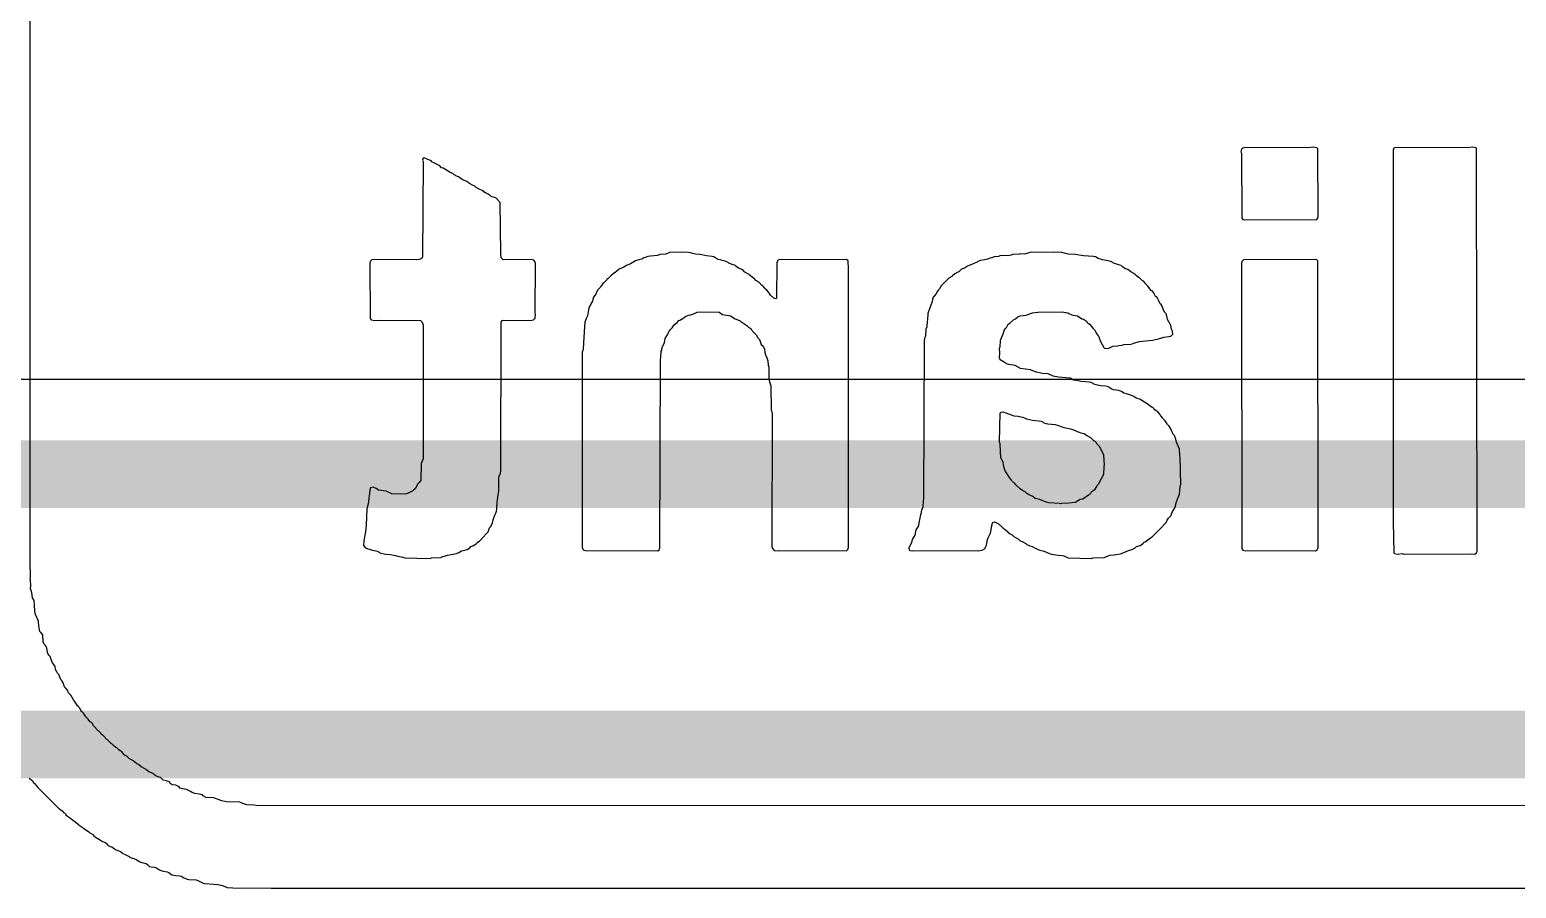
# Model space of a CAD drawing. Header units: inches. Extents: x -8 to 210, y -39 to 109.
# Drawn here: x 39.585 to 44.053, y 32.131 to 34.712 of the extents above; entities that cross this region are included whole.
import ezdxf

# ---------------------------------------------------------------- set-up
doc = ezdxf.new("R2010")
doc.units = ezdxf.units.IN
doc.layers.add('Bottom Layer', color=5, linetype='Continuous')
doc.layers.add('Bottom Overlay', color=54, linetype='Continuous')

msp = doc.modelspace()

# ---------------------------------------------------------------- linework, layer by layer
at = {"layer": 'Bottom Layer'}
msp.add_line((60.1472, 33.6602), (19.6483, 33.6602), dxfattribs=at)
for points in [[(18.3639, 33.3753, 0.2032, 0.2032, 0), (60.5315, 33.3753, 0.2032, 0.2032, 0)], [(18.8214, 32.5628, 0.2032, 0.2032, 0), (60.325, 32.5628, 0.2032, 0.2032, 0)]]:
    msp.add_lwpolyline(points, format="xyseb", dxfattribs=at)
at = {"layer": 'Bottom Overlay'}
for p, q in [((39.5867, 33.1138), (39.5873, 37.0383)), ((40.768, 34.3253), (40.7661, 34.3194)), ((40.7661, 34.3194), (40.7674, 34.3155)), ((40.7674, 34.3155), (40.7661, 34.0282)), ((40.7706, 34.3266), (40.768, 34.3253)), ((40.7798, 34.3227), (40.7706, 34.3266)), ((40.7916, 34.3174), (40.7798, 34.3227)), ((40.7943, 34.3148), (40.7916, 34.3174)), ((40.8139, 34.3043), (40.7943, 34.3148)), ((43.2272, 34.3522), (43.2259, 34.3443)), ((43.2259, 34.3443), (43.2272, 34.3404)), ((43.2298, 34.3548), (43.2272, 34.3522)), ((43.2272, 34.3404), (43.2285, 34.1449)), ((43.2363, 34.3574), (43.2298, 34.3548)), ((43.4272, 34.3568), (43.2363, 34.3574)), ((43.4443, 34.3581), (43.4272, 34.3568)), ((43.4535, 34.3568), (43.4443, 34.3581)), ((43.4567, 34.3535), (43.4535, 34.3568)), ((43.4581, 34.1502), (43.4567, 34.3535)), ((43.6857, 34.3555), (43.6837, 34.3496)), ((43.6837, 34.3496), (43.6837, 33.2332)), ((43.6903, 34.3574), (43.6857, 34.3555)), ((43.9061, 34.3568), (43.6903, 34.3574)), ((43.9231, 34.3581), (43.9061, 34.3568)), ((43.9323, 34.3568), (43.9231, 34.3581)), ((43.9343, 34.3548), (43.9323, 34.3568)), ((43.9356, 33.1439), (43.9343, 34.3548)), ((40.8166, 34.303), (40.8139, 34.3043)), ((40.8231, 34.2964), (40.8166, 34.303)), ((40.8284, 34.2951), (40.8231, 34.2964)), ((40.8382, 34.2892), (40.8284, 34.2951)), ((40.8487, 34.2827), (40.8382, 34.2892)), ((40.8572, 34.2794), (40.8487, 34.2827)), ((40.8612, 34.2755), (40.8572, 34.2794)), ((40.8638, 34.2741), (40.8612, 34.2755)), ((40.8658, 34.2722), (40.8638, 34.2741)), ((40.8743, 34.2689), (40.8658, 34.2722)), ((40.8822, 34.2636), (40.8743, 34.2689)), ((40.8868, 34.2604), (40.8822, 34.2636)), ((40.8992, 34.2558), (40.8868, 34.2604)), ((40.9018, 34.2531), (40.8992, 34.2558)), ((40.9045, 34.2518), (40.9018, 34.2531)), ((40.9071, 34.2492), (40.9045, 34.2518)), ((40.9163, 34.244), (40.9071, 34.2492)), ((40.9228, 34.2413), (40.9163, 34.244)), ((40.9268, 34.2374), (40.9228, 34.2413)), ((40.9359, 34.2322), (40.9268, 34.2374)), ((40.9451, 34.2282), (40.9359, 34.2322)), ((40.9478, 34.2269), (40.9451, 34.2282)), ((40.9504, 34.2243), (40.9478, 34.2269)), ((40.955, 34.221), (40.9504, 34.2243)), ((40.9635, 34.2177), (40.955, 34.221)), ((40.9661, 34.2151), (40.9635, 34.2177)), ((40.9687, 34.2138), (40.9661, 34.2151)), ((40.972, 34.2105), (40.9687, 34.2138)), ((40.9786, 34.2079), (40.972, 34.2105)), ((40.9858, 34.2059), (40.9786, 34.2079)), ((40.9996, 34.1921), (40.9858, 34.2059)), ((41.0009, 34.0387), (40.9996, 34.1921)), ((43.2285, 34.1449), (43.2318, 34.1416)), ((43.2318, 34.1416), (43.237, 34.1403)), ((43.237, 34.1403), (43.4528, 34.141)), ((43.4528, 34.141), (43.4535, 34.1416)), ((43.4535, 34.1416), (43.4567, 34.1449)), ((43.4567, 34.1449), (43.4581, 34.1502)), ((40.6086, 34.015), (40.6073, 34.0098)), ((40.6073, 34.0098), (40.6086, 33.8432)), ((40.6132, 34.0196), (40.6086, 34.015)), ((40.7444, 34.0209), (40.6132, 34.0196)), ((40.7483, 34.0196), (40.7444, 34.0209)), ((40.7562, 34.0209), (40.7483, 34.0196)), ((40.7602, 34.0223), (40.7562, 34.0209)), ((40.7628, 34.0236), (40.7602, 34.0223)), ((40.7634, 34.0255), (40.7628, 34.0236)), ((40.7661, 34.0282), (40.7634, 34.0255)), ((41.0022, 34.0255), (41.0009, 34.0387)), ((41.0042, 34.0236), (41.0022, 34.0255)), ((41.0088, 34.0203), (41.0042, 34.0236)), ((41.0934, 34.0209), (41.0088, 34.0203)), ((41.1006, 34.019), (41.0934, 34.0209)), ((41.1039, 34.0144), (41.1006, 34.019)), ((41.1052, 34.0091), (41.1039, 34.0144)), ((41.1045, 33.8602), (41.1052, 34.0091)), ((41.3787, 34.0032), (41.3708, 33.998)), ((41.3912, 34.0078), (41.3787, 34.0032)), ((41.4056, 34.017), (41.3912, 34.0078)), ((41.4161, 34.0196), (41.4056, 34.017)), ((41.4253, 34.0223), (41.4161, 34.0196)), ((41.4312, 34.0255), (41.4253, 34.0223)), ((41.4377, 34.0282), (41.4312, 34.0255)), ((41.443, 34.0295), (41.4377, 34.0282)), ((41.4509, 34.0308), (41.443, 34.0295)), ((41.4725, 34.0327), (41.4509, 34.0308)), ((41.4791, 34.0354), (41.4725, 34.0327)), ((41.4974, 34.0367), (41.4791, 34.0354)), ((41.506, 34.0413), (41.4974, 34.0367)), ((41.5112, 34.0426), (41.506, 34.0413)), ((41.5434, 34.0419), (41.5112, 34.0426)), ((41.5525, 34.0432), (41.5434, 34.0419)), ((41.5657, 34.0419), (41.5525, 34.0432)), ((41.5709, 34.0406), (41.5657, 34.0419)), ((41.5781, 34.0387), (41.5709, 34.0406)), ((41.586, 34.0373), (41.5781, 34.0387)), ((41.5991, 34.036), (41.586, 34.0373)), ((41.6057, 34.0347), (41.5991, 34.036)), ((41.6142, 34.0327), (41.6057, 34.0347)), ((41.6194, 34.0314), (41.6142, 34.0327)), ((41.6365, 34.0301), (41.6194, 34.0314)), ((41.6417, 34.0288), (41.6365, 34.0301)), ((41.6536, 34.0209), (41.6417, 34.0288)), ((41.6614, 34.0196), (41.6536, 34.0209)), ((41.6667, 34.0183), (41.6614, 34.0196)), ((41.6759, 34.0157), (41.6667, 34.0183)), ((41.685, 34.0118), (41.6759, 34.0157)), ((41.687, 34.0098), (41.685, 34.0118)), ((41.6995, 34.0052), (41.687, 34.0098)), ((41.7047, 34.0039), (41.6995, 34.0052)), ((41.708, 34.0006), (41.7047, 34.0039)), ((41.8313, 34.0111), (41.83, 33.9048)), ((41.8326, 34.0164), (41.8313, 34.0111)), ((41.8359, 34.0196), (41.8326, 34.0164)), ((42.0406, 34.0209), (41.8359, 34.0196)), ((42.0452, 34.0164), (42.0406, 34.0209)), ((42.0465, 33.9927), (42.0452, 34.0164)), ((42.4085, 34.0032), (42.404, 34.0013)), ((42.421, 34.0078), (42.4085, 34.0032)), ((42.4302, 34.0118), (42.421, 34.0078)), ((42.4328, 34.0131), (42.4302, 34.0118)), ((42.4348, 34.015), (42.4328, 34.0131)), ((42.4433, 34.0183), (42.4348, 34.015)), ((42.4564, 34.0196), (42.4433, 34.0183)), ((42.4636, 34.0216), (42.4564, 34.0196)), ((42.4722, 34.0249), (42.4636, 34.0216)), ((42.4774, 34.0262), (42.4722, 34.0249)), ((42.484, 34.0288), (42.4774, 34.0262)), ((42.4971, 34.0301), (42.484, 34.0288)), ((42.501, 34.0314), (42.4971, 34.0301)), ((42.5299, 34.0327), (42.501, 34.0314)), ((42.5351, 34.0341), (42.5299, 34.0327)), ((42.5391, 34.0354), (42.5351, 34.0341)), ((42.5588, 34.0367), (42.5391, 34.0354)), ((42.5627, 34.038), (42.5588, 34.0367)), ((42.5745, 34.0367), (42.5627, 34.038)), ((42.5797, 34.038), (42.5745, 34.0367)), ((42.5883, 34.0413), (42.5797, 34.038)), ((42.5948, 34.0426), (42.5883, 34.0413)), ((42.6611, 34.0419), (42.5948, 34.0426)), ((42.6742, 34.0432), (42.6611, 34.0419)), ((42.6873, 34.0419), (42.6742, 34.0432)), ((42.6945, 34.04), (42.6873, 34.0419)), ((42.6998, 34.0387), (42.6945, 34.04)), ((42.7063, 34.0373), (42.6998, 34.0387)), ((42.7273, 34.036), (42.7063, 34.0373)), ((42.7523, 34.0321), (42.7273, 34.036)), ((42.7831, 34.0301), (42.7523, 34.0321)), ((42.7883, 34.0288), (42.7831, 34.0301)), ((42.7969, 34.0242), (42.7883, 34.0288)), ((42.8034, 34.0216), (42.7969, 34.0242)), ((42.81, 34.0203), (42.8034, 34.0216)), ((42.8211, 34.0183), (42.81, 34.0203)), ((42.8343, 34.0144), (42.8211, 34.0183)), ((42.8454, 34.0085), (42.8343, 34.0144)), ((42.8592, 34.0052), (42.8454, 34.0085)), ((42.8657, 34.0026), (42.8592, 34.0052)), ((42.8697, 33.9986), (42.8657, 34.0026)), ((43.2285, 34.015), (43.2272, 34.0098)), ((43.2272, 34.0098), (43.2272, 33.9888)), ((43.2331, 34.0196), (43.2285, 34.015)), ((43.4482, 34.0209), (43.2331, 34.0196)), ((43.4535, 34.0196), (43.4482, 34.0209)), ((43.4567, 34.0164), (43.4535, 34.0196)), ((43.4581, 33.1544), (43.4567, 34.0164)), ((41.3197, 33.9599), (41.3098, 33.9501)), ((41.321, 33.9626), (41.3197, 33.9599)), ((41.323, 33.9632), (41.321, 33.9626)), ((41.3335, 33.9737), (41.323, 33.9632)), ((41.3426, 33.9803), (41.3335, 33.9737)), ((41.3453, 33.9816), (41.3426, 33.9803)), ((41.3498, 33.9862), (41.3453, 33.9816)), ((41.3571, 33.9921), (41.3498, 33.9862)), ((41.3636, 33.9947), (41.3571, 33.9921)), ((41.3708, 33.998), (41.3636, 33.9947)), ((41.7152, 33.9947), (41.708, 34.0006)), ((41.7283, 33.9895), (41.7152, 33.9947)), ((41.7349, 33.9829), (41.7283, 33.9895)), ((41.7441, 33.9777), (41.7349, 33.9829)), ((41.7467, 33.9763), (41.7441, 33.9777)), ((41.7474, 33.9744), (41.7467, 33.9763)), ((41.7611, 33.9645), (41.7474, 33.9744)), ((41.7637, 33.9632), (41.7611, 33.9645)), ((41.7644, 33.9613), (41.7637, 33.9632)), ((41.7677, 33.958), (41.7644, 33.9613)), ((41.7769, 33.9527), (41.7677, 33.958)), ((42.0465, 33.9914), (42.0465, 33.9927)), ((42.0465, 33.1558), (42.0465, 33.9914)), ((42.3475, 33.9645), (42.3246, 33.9416)), ((42.3567, 33.9698), (42.3475, 33.9645)), ((42.3587, 33.9717), (42.3567, 33.9698)), ((42.3659, 33.9777), (42.3587, 33.9717)), ((42.3751, 33.9829), (42.3659, 33.9777)), ((42.3777, 33.9842), (42.3751, 33.9829)), ((42.3817, 33.9881), (42.3777, 33.9842)), ((42.3843, 33.9895), (42.3817, 33.9881)), ((42.3862, 33.9914), (42.3843, 33.9895)), ((42.3948, 33.9947), (42.3862, 33.9914)), ((42.404, 34.0013), (42.3948, 33.9947)), ((42.8769, 33.994), (42.8697, 33.9986)), ((42.8854, 33.9908), (42.8769, 33.994)), ((42.8946, 33.9842), (42.8854, 33.9908)), ((42.9038, 33.979), (42.8946, 33.9842)), ((42.9064, 33.9763), (42.9038, 33.979)), ((42.909, 33.975), (42.9064, 33.9763)), ((42.9123, 33.9717), (42.909, 33.975)), ((42.9195, 33.9658), (42.9123, 33.9717)), ((42.9222, 33.9645), (42.9195, 33.9658)), ((42.93, 33.9567), (42.9222, 33.9645)), ((42.9326, 33.9553), (42.93, 33.9567)), ((43.2272, 33.9888), (43.2272, 33.9875)), ((43.2272, 33.9875), (43.2285, 33.1505)), ((41.2869, 33.9166), (41.2803, 33.9075)), ((41.2882, 33.9193), (41.2869, 33.9166)), ((41.2921, 33.9285), (41.2882, 33.9193)), ((41.3, 33.9363), (41.2921, 33.9285)), ((41.3013, 33.9389), (41.3, 33.9363)), ((41.3066, 33.9468), (41.3013, 33.9389)), ((41.3079, 33.9494), (41.3066, 33.9468)), ((41.3098, 33.9501), (41.3079, 33.9494)), ((41.7815, 33.9481), (41.7769, 33.9527)), ((41.7828, 33.9455), (41.7815, 33.9481)), ((41.7847, 33.9435), (41.7828, 33.9455)), ((41.7874, 33.9422), (41.7847, 33.9435)), ((41.7946, 33.935), (41.7874, 33.9422)), ((41.7959, 33.9324), (41.7946, 33.935)), ((41.8005, 33.9291), (41.7959, 33.9324)), ((41.8064, 33.9219), (41.8005, 33.9291)), ((41.8077, 33.9193), (41.8064, 33.9219)), ((41.8103, 33.9166), (41.8077, 33.9193)), ((41.8116, 33.914), (41.8103, 33.9166)), ((41.8215, 33.9042), (41.8116, 33.914)), ((42.3088, 33.9166), (42.3029, 33.9094)), ((42.3141, 33.9258), (42.3088, 33.9166)), ((42.3154, 33.9285), (42.3141, 33.9258)), ((42.3193, 33.9324), (42.3154, 33.9285)), ((42.3246, 33.9416), (42.3193, 33.9324)), ((42.9399, 33.9481), (42.9326, 33.9553)), ((42.9412, 33.9455), (42.9399, 33.9481)), ((42.9458, 33.9409), (42.9412, 33.9455)), ((42.9563, 33.9278), (42.9458, 33.9409)), ((42.9589, 33.9265), (42.9563, 33.9278)), ((42.9635, 33.9206), (42.9589, 33.9265)), ((42.9648, 33.918), (42.9635, 33.9206)), ((42.9694, 33.9094), (42.9648, 33.918)), ((41.2646, 33.8694), (41.2626, 33.857)), ((41.2659, 33.8747), (41.2646, 33.8694)), ((41.2698, 33.8838), (41.2659, 33.8747)), ((41.2764, 33.8957), (41.2698, 33.8838)), ((41.2777, 33.9009), (41.2764, 33.8957)), ((41.2803, 33.9075), (41.2777, 33.9009)), ((41.828, 33.9029), (41.8215, 33.9042)), ((41.83, 33.9048), (41.828, 33.9029)), ((42.2898, 33.8727), (42.2865, 33.8642)), ((42.2964, 33.8911), (42.2898, 33.8727)), ((42.2983, 33.9009), (42.2964, 33.8911)), ((42.301, 33.9075), (42.2983, 33.9009)), ((42.3029, 33.9094), (42.301, 33.9075)), ((42.974, 33.9062), (42.9694, 33.9094)), ((42.9792, 33.897), (42.974, 33.9062)), ((42.9832, 33.8878), (42.9792, 33.897)), ((42.9858, 33.8852), (42.9832, 33.8878)), ((42.9891, 33.8806), (42.9858, 33.8852)), ((42.9923, 33.872), (42.9891, 33.8806)), ((42.9963, 33.8629), (42.9923, 33.872)), ((40.6086, 33.8432), (40.6119, 33.8399)), ((40.6119, 33.8399), (40.6224, 33.8373)), ((40.6224, 33.8373), (40.6355, 33.8386)), ((40.6355, 33.8386), (40.7602, 33.8373)), ((40.7602, 33.8373), (40.7647, 33.8327)), ((40.7647, 33.8327), (40.7674, 33.8235)), ((40.7674, 33.8235), (40.768, 33.4214)), ((41.0009, 33.384), (41.0022, 33.8327)), ((41.0022, 33.8327), (41.0055, 33.8373)), ((41.0055, 33.8373), (41.0107, 33.8386)), ((41.0107, 33.8386), (41.0245, 33.8379)), ((41.0245, 33.8379), (41.0855, 33.8386)), ((41.0855, 33.8386), (41.0894, 33.8373)), ((41.0894, 33.8373), (41.0993, 33.8392)), ((41.0993, 33.8392), (41.1045, 33.8445)), ((41.1058, 33.8563), (41.1045, 33.8602)), ((41.1045, 33.8445), (41.1058, 33.8563)), ((41.2541, 33.8327), (41.2528, 33.8196)), ((41.2554, 33.8379), (41.2541, 33.8327)), ((41.2587, 33.8451), (41.2554, 33.8379)), ((41.2613, 33.8517), (41.2587, 33.8451)), ((41.2626, 33.857), (41.2613, 33.8517)), ((41.5178, 33.8183), (41.5237, 33.8255)), ((41.5237, 33.8255), (41.5309, 33.8314)), ((41.5309, 33.8314), (41.5368, 33.8373)), ((41.5368, 33.8373), (41.5394, 33.8386)), ((41.5394, 33.8386), (41.5512, 33.8451)), ((41.5512, 33.8451), (41.5538, 33.8478)), ((41.5538, 33.8478), (41.5565, 33.8491)), ((41.5565, 33.8491), (41.5657, 33.853)), ((41.5657, 33.853), (41.5709, 33.8543)), ((41.5709, 33.8543), (41.5834, 33.8589)), ((41.5834, 33.8589), (41.5919, 33.8622)), ((41.5919, 33.8622), (41.6011, 33.8635)), ((41.6011, 33.8635), (41.6575, 33.8622)), ((41.6575, 33.8622), (41.668, 33.8556)), ((41.668, 33.8556), (41.6732, 33.8543)), ((41.6732, 33.8543), (41.6916, 33.8517)), ((41.6916, 33.8517), (41.706, 33.8425)), ((41.706, 33.8425), (41.7185, 33.8379)), ((41.7185, 33.8379), (41.7205, 33.836)), ((41.7205, 33.836), (41.7231, 33.8347)), ((41.7231, 33.8347), (41.7257, 33.832)), ((41.7257, 33.832), (41.7283, 33.8307)), ((41.7283, 33.8307), (41.7408, 33.8222)), ((42.2826, 33.8353), (42.2813, 33.8183)), ((42.2839, 33.8392), (42.2826, 33.8353)), ((42.2852, 33.8589), (42.2839, 33.8392)), ((42.2865, 33.8642), (42.2852, 33.8589)), ((42.5214, 33.8169), (42.5266, 33.8261)), ((42.5266, 33.8261), (42.5312, 33.8294)), ((42.5312, 33.8294), (42.5417, 33.8399)), ((42.5417, 33.8399), (42.5483, 33.8425)), ((42.5483, 33.8425), (42.5555, 33.8484)), ((42.5555, 33.8484), (42.5627, 33.8517)), ((42.5627, 33.8517), (42.5804, 33.8537)), ((42.5804, 33.8537), (42.5857, 33.855)), ((42.5857, 33.855), (42.5994, 33.8609)), ((42.5994, 33.8609), (42.6158, 33.8629)), ((42.6158, 33.8629), (42.6899, 33.8635)), ((42.6899, 33.8635), (42.6939, 33.8622)), ((42.6939, 33.8622), (42.7057, 33.8609)), ((42.7057, 33.8609), (42.7083, 33.8583)), ((42.7083, 33.8583), (42.7175, 33.8543)), ((42.7175, 33.8543), (42.7227, 33.853)), ((42.7227, 33.853), (42.7346, 33.8517)), ((42.7346, 33.8517), (42.7477, 33.8425)), ((42.7477, 33.8425), (42.7529, 33.8412)), ((42.7529, 33.8412), (42.7614, 33.8353)), ((42.7614, 33.8353), (42.7628, 33.8327)), ((42.7628, 33.8327), (42.766, 33.8294)), ((42.766, 33.8294), (42.7687, 33.8281)), ((42.7687, 33.8281), (42.7746, 33.8235)), ((42.7746, 33.8235), (42.7759, 33.8209)), ((42.9976, 33.8602), (42.9963, 33.8629)), ((43.0009, 33.857), (42.9976, 33.8602)), ((43.0035, 33.8504), (43.0009, 33.857)), ((43.0055, 33.8419), (43.0035, 33.8504)), ((43.0094, 33.8327), (43.0055, 33.8419)), ((43.0114, 33.8307), (43.0094, 33.8327)), ((43.0146, 33.8222), (43.0114, 33.8307)), ((41.2515, 33.8025), (41.2501, 33.7697)), ((41.2528, 33.8196), (41.2515, 33.8025)), ((41.4928, 33.771), (41.4948, 33.7835)), ((41.4948, 33.7835), (41.4981, 33.7881)), ((41.4981, 33.7881), (41.5033, 33.796)), ((41.5033, 33.796), (41.5066, 33.8045)), ((41.5066, 33.8045), (41.5086, 33.8064)), ((41.5086, 33.8064), (41.5099, 33.8091)), ((41.5099, 33.8091), (41.5165, 33.8156)), ((41.5165, 33.8156), (41.5178, 33.8183)), ((41.7408, 33.8222), (41.7467, 33.8163)), ((41.7467, 33.8163), (41.7493, 33.815)), ((41.7493, 33.815), (41.7526, 33.813)), ((41.7526, 33.813), (41.7539, 33.8104)), ((41.7539, 33.8104), (41.7565, 33.8078)), ((41.7565, 33.8078), (41.7578, 33.8051)), ((41.7578, 33.8051), (41.7683, 33.7946)), ((41.7683, 33.7946), (41.7736, 33.7855)), ((41.7736, 33.7855), (41.7788, 33.7802)), ((41.7788, 33.7802), (41.7841, 33.7658)), ((42.2747, 33.7841), (42.2734, 33.775)), ((42.2774, 33.7907), (42.2747, 33.7841)), ((42.2787, 33.8117), (42.2774, 33.7907)), ((42.2813, 33.8183), (42.2787, 33.8117)), ((42.503, 33.7763), (42.5043, 33.7802)), ((42.5043, 33.7802), (42.5109, 33.7973)), ((42.5109, 33.7973), (42.5155, 33.8097)), ((42.5155, 33.8097), (42.5187, 33.8143)), ((42.5187, 33.8143), (42.5214, 33.8169)), ((42.7759, 33.8209), (42.7818, 33.8137)), ((42.7818, 33.8137), (42.7877, 33.8078)), ((42.7877, 33.8078), (42.791, 33.7992)), ((42.791, 33.7992), (42.7962, 33.7914)), ((42.7962, 33.7914), (42.7982, 33.7894)), ((42.7982, 33.7894), (42.8008, 33.7828)), ((42.8008, 33.7828), (42.8041, 33.7743)), ((42.9208, 33.7743), (42.9602, 33.7782)), ((42.9602, 33.7782), (42.9687, 33.7802)), ((42.9687, 33.7802), (42.974, 33.7815)), ((42.974, 33.7815), (42.9851, 33.7848)), ((42.9851, 33.7848), (42.9943, 33.7874)), ((42.9943, 33.7874), (43.0094, 33.7894)), ((43.0094, 33.7894), (43.0146, 33.7907)), ((43.0173, 33.8117), (43.0146, 33.8222)), ((43.0146, 33.7907), (43.0192, 33.794)), ((43.0199, 33.8051), (43.0173, 33.8117)), ((43.0192, 33.794), (43.0212, 33.796)), ((43.0212, 33.796), (43.0199, 33.8051)), ((41.2462, 33.7422), (41.2456, 33.1564)), ((41.2475, 33.7474), (41.2462, 33.7422)), ((41.2488, 33.7513), (41.2475, 33.7474)), ((41.2501, 33.7697), (41.2488, 33.7513)), ((41.4824, 33.7264), (41.4837, 33.7448)), ((41.4837, 33.7448), (41.485, 33.7487)), ((41.485, 33.7487), (41.4863, 33.7566)), ((41.4863, 33.7566), (41.4928, 33.771)), ((41.7841, 33.7658), (41.7893, 33.7605)), ((41.7893, 33.7605), (41.7906, 33.7579)), ((41.7906, 33.7579), (41.7933, 33.7513)), ((41.7933, 33.7513), (41.7946, 33.7409)), ((41.7946, 33.7409), (41.7972, 33.7343)), ((41.7972, 33.7343), (41.8011, 33.7251)), ((42.2734, 33.775), (42.2721, 33.3001)), ((42.5004, 33.754), (42.5017, 33.7579)), ((42.501, 33.7389), (42.5004, 33.754)), ((42.5004, 33.7251), (42.501, 33.7389)), ((42.5017, 33.7579), (42.503, 33.7763)), ((42.8041, 33.7743), (42.8133, 33.7559)), ((42.8133, 33.7559), (42.8159, 33.7546)), ((42.8159, 33.7546), (42.8198, 33.7533)), ((42.8198, 33.7533), (42.829, 33.7546)), ((42.829, 33.7546), (42.8408, 33.7599)), ((42.8408, 33.7599), (42.8552, 33.7612)), ((42.8552, 33.7612), (42.8592, 33.7625)), ((42.8592, 33.7625), (42.8684, 33.7638)), ((42.8684, 33.7638), (42.8736, 33.7651)), ((42.8736, 33.7651), (42.8946, 33.7664)), ((42.8946, 33.7664), (42.8985, 33.7677)), ((42.8985, 33.7677), (42.9038, 33.7691)), ((42.9038, 33.7691), (42.9103, 33.7717)), ((42.9103, 33.7717), (42.9208, 33.7743)), ((41.4797, 33.1558), (41.481, 33.7225)), ((41.481, 33.7225), (41.4824, 33.7264)), ((41.8011, 33.7251), (41.8038, 33.7159)), ((41.8038, 33.7159), (41.8051, 33.7028)), ((41.8051, 33.7028), (41.8064, 33.6976)), ((41.8064, 33.6976), (41.807, 33.6667)), ((42.5023, 33.7192), (42.5004, 33.7251)), ((42.5142, 33.7126), (42.5023, 33.7192)), ((42.5168, 33.71), (42.5142, 33.7126)), ((42.5194, 33.7087), (42.5168, 33.71)), ((42.5214, 33.7067), (42.5194, 33.7087)), ((42.5286, 33.7048), (42.5214, 33.7067)), ((42.547, 33.7022), (42.5286, 33.7048)), ((42.5633, 33.6936), (42.547, 33.7022)), ((42.5929, 33.689), (42.5633, 33.6936)), ((42.6106, 33.6818), (42.5929, 33.689)), ((41.807, 33.6667), (41.8064, 33.6608)), ((41.8064, 33.6608), (41.8077, 33.6569)), ((41.8077, 33.6569), (41.8097, 33.6497)), ((41.8097, 33.6497), (41.8129, 33.6411)), ((42.6296, 33.6785), (42.6106, 33.6818)), ((42.6467, 33.6772), (42.6296, 33.6785)), ((42.6617, 33.67), (42.6467, 33.6772)), ((42.6775, 33.6674), (42.6617, 33.67)), ((42.6991, 33.6654), (42.6775, 33.6674)), ((42.7122, 33.6641), (42.6991, 33.6654)), ((42.7221, 33.6582), (42.7122, 33.6641)), ((42.7365, 33.6556), (42.7221, 33.6582)), ((42.7444, 33.6543), (42.7365, 33.6556)), ((42.77, 33.6523), (42.7444, 33.6543)), ((42.7752, 33.651), (42.77, 33.6523)), ((42.7818, 33.6484), (42.7752, 33.651)), ((42.7837, 33.6464), (42.7818, 33.6484)), ((42.7903, 33.6438), (42.7837, 33.6464)), ((41.8129, 33.6411), (41.8143, 33.5677)), ((42.7982, 33.6425), (42.7903, 33.6438)), ((42.8047, 33.6411), (42.7982, 33.6425)), ((42.8192, 33.6398), (42.8047, 33.6411)), ((42.8277, 33.6379), (42.8192, 33.6398)), ((42.8297, 33.6359), (42.8277, 33.6379)), ((42.8375, 33.6307), (42.8297, 33.6359)), ((42.8428, 33.6293), (42.8375, 33.6307)), ((42.8592, 33.6274), (42.8428, 33.6293)), ((42.8664, 33.6241), (42.8592, 33.6274)), ((42.8743, 33.6188), (42.8664, 33.6241)), ((42.8815, 33.6169), (42.8743, 33.6188)), ((42.892, 33.6143), (42.8815, 33.6169)), ((42.9038, 33.609), (42.892, 33.6143)), ((42.911, 33.6044), (42.9038, 33.609)), ((42.9235, 33.5998), (42.911, 33.6044)), ((42.9313, 33.5946), (42.9235, 33.5998)), ((41.8143, 33.5677), (41.8156, 33.5637)), ((41.8156, 33.5637), (41.8169, 33.5546)), ((41.8169, 33.5546), (41.8162, 33.1577)), ((42.5004, 33.4719), (42.5017, 33.5585)), ((42.5017, 33.5585), (42.505, 33.5618)), ((42.505, 33.5618), (42.5109, 33.5624)), ((42.5109, 33.5624), (42.5161, 33.5611)), ((42.5161, 33.5611), (42.5306, 33.5559)), ((42.5306, 33.5559), (42.5378, 33.5526)), ((42.9405, 33.5893), (42.9313, 33.5946)), ((42.9589, 33.5762), (42.9405, 33.5893)), ((42.9615, 33.5749), (42.9589, 33.5762)), ((42.9635, 33.5729), (42.9615, 33.5749)), ((42.9648, 33.5703), (42.9635, 33.5729)), ((42.9733, 33.5644), (42.9648, 33.5703)), ((42.9759, 33.5631), (42.9733, 33.5644)), ((42.9818, 33.5559), (42.9759, 33.5631)), ((42.9832, 33.5533), (42.9818, 33.5559)), ((42.5378, 33.5526), (42.543, 33.5513)), ((42.543, 33.5513), (42.5561, 33.55)), ((42.5561, 33.55), (42.5647, 33.548)), ((42.5647, 33.548), (42.5699, 33.5467)), ((42.5699, 33.5467), (42.5811, 33.5421)), ((42.5811, 33.5421), (42.5902, 33.5395)), ((42.5902, 33.5395), (42.5994, 33.5382)), ((42.5994, 33.5382), (42.6171, 33.5362)), ((42.6171, 33.5362), (42.625, 33.5349)), ((42.625, 33.5349), (42.6316, 33.5323)), ((42.6316, 33.5323), (42.6335, 33.5303)), ((42.6335, 33.5303), (42.6401, 33.5277)), ((42.6401, 33.5277), (42.6453, 33.5264)), ((42.6453, 33.5264), (42.667, 33.5244)), ((42.667, 33.5244), (42.6749, 33.5231)), ((42.6749, 33.5231), (42.6854, 33.5191)), ((42.6854, 33.5191), (42.6939, 33.5159)), ((42.6939, 33.5159), (42.6991, 33.5146)), ((42.6991, 33.5146), (42.7083, 33.5132)), ((42.7083, 33.5132), (42.7136, 33.5119)), ((42.7136, 33.5119), (42.726, 33.5073)), ((42.9851, 33.5513), (42.9832, 33.5533)), ((42.991, 33.5441), (42.9851, 33.5513)), ((42.9923, 33.5414), (42.991, 33.5441)), ((42.9976, 33.5362), (42.9923, 33.5414)), ((43.0041, 33.527), (42.9976, 33.5362)), ((43.0055, 33.5244), (43.0041, 33.527)), ((43.01, 33.5198), (43.0055, 33.5244)), ((43.0153, 33.5119), (43.01, 33.5198)), ((43.0192, 33.5014), (43.0153, 33.5119)), ((42.5017, 33.468), (42.5004, 33.4719)), ((42.503, 33.4431), (42.5017, 33.468)), ((42.726, 33.5073), (42.7332, 33.5041)), ((42.7332, 33.5041), (42.7398, 33.5014)), ((42.7398, 33.5014), (42.745, 33.5001)), ((42.745, 33.5001), (42.7549, 33.4982)), ((42.7549, 33.4982), (42.7628, 33.4916)), ((42.7628, 33.4916), (42.7739, 33.4857)), ((42.7739, 33.4857), (42.7831, 33.4765)), ((42.7831, 33.4765), (42.7857, 33.4752)), ((42.7857, 33.4752), (42.7903, 33.4706)), ((42.7903, 33.4706), (42.7916, 33.468)), ((42.7916, 33.468), (42.7995, 33.4601)), ((43.0199, 33.5008), (43.0192, 33.5014)), ((43.0212, 33.4968), (43.0199, 33.5008)), ((43.0258, 33.4922), (43.0212, 33.4968)), ((43.0284, 33.4857), (43.0258, 33.4922)), ((43.0297, 33.4804), (43.0284, 33.4857)), ((43.0317, 33.4719), (43.0297, 33.4804)), ((43.0383, 33.4575), (43.0317, 33.4719)), ((40.768, 33.4214), (40.7621, 33.4076)), ((42.5043, 33.426), (42.503, 33.4431)), ((42.5115, 33.4109), (42.5043, 33.426)), ((42.7995, 33.4601), (42.8087, 33.4431)), ((42.8087, 33.4431), (42.8126, 33.4339)), ((42.8126, 33.4339), (42.8139, 33.4168)), ((43.0409, 33.4509), (43.0383, 33.4575)), ((43.0422, 33.4312), (43.0409, 33.4509)), ((43.0435, 33.4273), (43.0422, 33.4312)), ((43.0448, 33.3447), (43.0435, 33.4273)), ((40.7621, 33.4076), (40.7608, 33.3565)), ((40.9996, 33.3748), (41.0009, 33.384)), ((42.5135, 33.3984), (42.5115, 33.4109)), ((42.5161, 33.388), (42.5135, 33.3984)), ((42.5207, 33.3794), (42.5161, 33.388)), ((42.5299, 33.365), (42.5207, 33.3794)), ((42.8139, 33.3984), (42.8126, 33.3748)), ((42.8139, 33.4168), (42.8152, 33.4037)), ((42.8152, 33.4037), (42.8139, 33.3984)), ((40.6099, 33.3342), (40.6073, 33.3276)), ((40.6172, 33.3361), (40.6099, 33.3342)), ((40.6263, 33.3322), (40.6172, 33.3361)), ((40.6336, 33.3276), (40.6263, 33.3322)), ((40.7438, 33.3315), (40.7392, 33.327)), ((40.7516, 33.346), (40.7438, 33.3315)), ((40.7549, 33.3493), (40.7516, 33.346)), ((40.7608, 33.3565), (40.7549, 33.3493)), ((40.995, 33.3663), (40.9976, 33.3729)), ((40.9956, 33.3276), (40.995, 33.3663)), ((40.9976, 33.3729), (40.9996, 33.3748)), ((42.5358, 33.3578), (42.5299, 33.365)), ((42.5371, 33.3552), (42.5358, 33.3578)), ((42.5417, 33.3506), (42.5371, 33.3552)), ((42.5443, 33.3493), (42.5417, 33.3506)), ((42.5476, 33.346), (42.5443, 33.3493)), ((42.5489, 33.3433), (42.5476, 33.346)), ((42.5548, 33.3374), (42.5489, 33.3433)), ((42.5574, 33.3361), (42.5548, 33.3374)), ((42.5633, 33.3302), (42.5574, 33.3361)), ((42.7916, 33.3381), (42.7844, 33.327)), ((42.7929, 33.3407), (42.7916, 33.3381)), ((42.7969, 33.3447), (42.7929, 33.3407)), ((42.8126, 33.3748), (42.7969, 33.3447)), ((43.0422, 33.325), (43.0435, 33.3407)), ((43.0435, 33.3407), (43.0448, 33.3447)), ((40.6034, 33.2922), (40.6014, 33.2823)), ((40.6047, 33.3053), (40.6034, 33.2922)), ((40.606, 33.3092), (40.6047, 33.3053)), ((40.6073, 33.3276), (40.606, 33.3092)), ((40.6565, 33.3243), (40.6336, 33.3276)), ((40.6736, 33.3165), (40.6565, 33.3243)), ((40.7129, 33.3151), (40.6736, 33.3165)), ((40.7182, 33.3165), (40.7129, 33.3151)), ((40.7247, 33.3191), (40.7182, 33.3165)), ((40.7365, 33.3256), (40.7247, 33.3191)), ((40.7392, 33.327), (40.7365, 33.3256)), ((40.9891, 33.2699), (40.9904, 33.2935)), ((40.9904, 33.2935), (40.9917, 33.2974)), ((40.9917, 33.2974), (40.993, 33.3145)), ((40.993, 33.3145), (40.9943, 33.3184)), ((40.9943, 33.3184), (40.9956, 33.3276)), ((42.2708, 33.2961), (42.2695, 33.2764)), ((42.2721, 33.3001), (42.2708, 33.2961)), ((42.5712, 33.325), (42.5633, 33.3302)), ((42.5719, 33.3243), (42.5712, 33.325)), ((42.5758, 33.323), (42.5719, 33.3243)), ((42.5784, 33.3217), (42.5758, 33.323)), ((42.5824, 33.3178), (42.5784, 33.3217)), ((42.587, 33.3145), (42.5824, 33.3178)), ((42.6001, 33.3079), (42.587, 33.3145)), ((42.6073, 33.302), (42.6001, 33.3079)), ((42.6165, 33.3007), (42.6073, 33.302)), ((42.6217, 33.2994), (42.6165, 33.3007)), ((42.6355, 33.2935), (42.6217, 33.2994)), ((42.644, 33.2902), (42.6355, 33.2935)), ((42.648, 33.2889), (42.644, 33.2902)), ((42.6795, 33.2876), (42.648, 33.2889)), ((42.6834, 33.2863), (42.6795, 33.2876)), ((42.6867, 33.2869), (42.6834, 33.2863)), ((42.709, 33.2883), (42.6867, 33.2869)), ((42.728, 33.2902), (42.709, 33.2883)), ((42.7424, 33.2994), (42.728, 33.2902)), ((42.7503, 33.3007), (42.7424, 33.2994)), ((42.7673, 33.3125), (42.7503, 33.3007)), ((42.77, 33.3138), (42.7673, 33.3125)), ((42.7746, 33.3184), (42.77, 33.3138)), ((42.7759, 33.321), (42.7746, 33.3184)), ((42.7818, 33.3256), (42.7759, 33.321)), ((42.7844, 33.327), (42.7818, 33.3256)), ((43.0291, 33.2791), (43.031, 33.2889)), ((43.031, 33.2889), (43.0363, 33.3033)), ((43.0363, 33.3033), (43.0389, 33.3099)), ((43.0389, 33.3099), (43.0409, 33.3158)), ((43.0409, 33.3158), (43.0422, 33.325)), ((40.5981, 33.2699), (40.5962, 33.2233)), ((40.5994, 33.2751), (40.5981, 33.2699)), ((40.6014, 33.2823), (40.5994, 33.2751)), ((40.9779, 33.2377), (40.9832, 33.2522)), ((40.9832, 33.2522), (40.9858, 33.2587)), ((40.9858, 33.2587), (40.9878, 33.2646)), ((40.9878, 33.2646), (40.9891, 33.2699)), ((42.2603, 33.2436), (42.259, 33.2345)), ((42.2616, 33.2489), (42.2603, 33.2436)), ((42.2636, 33.2561), (42.2616, 33.2489)), ((42.2655, 33.2673), (42.2636, 33.2561)), ((42.2695, 33.2764), (42.2655, 33.2673)), ((43.0041, 33.2371), (43.0081, 33.2436)), ((43.0081, 33.2436), (43.0146, 33.2502)), ((43.0146, 33.2502), (43.0199, 33.2633)), ((43.0199, 33.2633), (43.0264, 33.2725)), ((43.0264, 33.2725), (43.0291, 33.2791)), ((40.5949, 33.2023), (40.5922, 33.1918)), ((40.5962, 33.2233), (40.5949, 33.2023)), ((40.9537, 33.1925), (40.9628, 33.2017)), ((40.9628, 33.2017), (40.9674, 33.2141)), ((40.9674, 33.2141), (40.9707, 33.2174)), ((40.9707, 33.2174), (40.972, 33.22)), ((40.972, 33.22), (40.976, 33.2292)), ((40.976, 33.2292), (40.9779, 33.2377)), ((42.2472, 33.203), (42.2459, 33.1925)), ((42.2485, 33.2082), (42.2472, 33.203)), ((42.2564, 33.22), (42.2485, 33.2082)), ((42.2577, 33.2292), (42.2564, 33.22)), ((42.259, 33.2345), (42.2577, 33.2292)), ((42.4656, 33.184), (42.4728, 33.1977)), ((42.4728, 33.1977), (42.4755, 33.2082)), ((42.4755, 33.2082), (42.4768, 33.2213)), ((42.4768, 33.2213), (42.4787, 33.2286)), ((42.4787, 33.2286), (42.4814, 33.2312)), ((42.4814, 33.2312), (42.4853, 33.2325)), ((42.4853, 33.2325), (42.4971, 33.2259)), ((42.4971, 33.2259), (42.4997, 33.2233)), ((42.4997, 33.2233), (42.5023, 33.222)), ((42.5023, 33.222), (42.5115, 33.2128)), ((42.5115, 33.2128), (42.5142, 33.2115)), ((42.5142, 33.2115), (42.5168, 33.2089)), ((42.5168, 33.2089), (42.5194, 33.2076)), ((42.5194, 33.2076), (42.5227, 33.2043)), ((42.5227, 33.2043), (42.5233, 33.2023)), ((42.5233, 33.2023), (42.526, 33.201)), ((42.526, 33.201), (42.5286, 33.1984)), ((42.5286, 33.1984), (42.5378, 33.1931)), ((42.9602, 33.1879), (42.991, 33.2187)), ((42.991, 33.2187), (42.9923, 33.2213)), ((42.9923, 33.2213), (43.0015, 33.2305)), ((43.0015, 33.2305), (43.0041, 33.2371)), ((43.6837, 33.2332), (43.6837, 33.2318)), ((43.6837, 33.2318), (43.685, 33.1387)), ((40.5896, 33.1748), (40.589, 33.161)), ((40.589, 33.161), (40.5949, 33.1538)), ((40.5909, 33.18), (40.5896, 33.1748)), ((40.5922, 33.1918), (40.5909, 33.18)), ((40.5949, 33.1538), (40.6014, 33.1512)), ((40.8999, 33.1492), (40.9077, 33.1544)), ((40.9077, 33.1544), (40.911, 33.1577)), ((40.911, 33.1577), (40.9176, 33.1603)), ((40.9176, 33.1603), (40.9268, 33.1656)), ((40.9268, 33.1656), (40.9287, 33.1676)), ((40.9287, 33.1676), (40.93, 33.1702)), ((40.93, 33.1702), (40.9346, 33.1735)), ((40.9346, 33.1735), (40.9359, 33.1735)), ((40.9359, 33.1735), (40.9523, 33.1899)), ((40.9523, 33.1899), (40.9537, 33.1925)), ((41.2456, 33.1564), (41.2482, 33.1498)), ((41.4778, 33.1485), (41.4797, 33.1558)), ((41.8162, 33.1577), (41.8175, 33.1525)), ((41.8175, 33.1525), (41.8228, 33.1459)), ((42.0445, 33.1485), (42.0465, 33.1558)), ((42.2354, 33.1702), (42.2275, 33.1531)), ((42.2275, 33.1531), (42.2288, 33.1479)), ((42.238, 33.1794), (42.2354, 33.1702)), ((42.2459, 33.1925), (42.238, 33.1794)), ((42.4551, 33.1512), (42.4571, 33.1531)), ((42.4571, 33.1531), (42.4584, 33.1558)), ((42.4584, 33.1558), (42.461, 33.1623)), ((42.461, 33.1623), (42.4623, 33.1676)), ((42.4623, 33.1676), (42.4643, 33.1787)), ((42.4643, 33.1787), (42.4656, 33.184)), ((42.5378, 33.1931), (42.543, 33.1879)), ((42.543, 33.1879), (42.5574, 33.18)), ((42.5574, 33.18), (42.5627, 33.1748)), ((42.5627, 33.1748), (42.5679, 33.1735)), ((42.5679, 33.1735), (42.5797, 33.1669)), ((42.5797, 33.1669), (42.5824, 33.1643)), ((42.5824, 33.1643), (42.5916, 33.1603)), ((42.5916, 33.1603), (42.5988, 33.1584)), ((42.5988, 33.1584), (42.6093, 33.1518)), ((42.8985, 33.1485), (42.9077, 33.1538)), ((42.9077, 33.1538), (42.9117, 33.1577)), ((42.9117, 33.1577), (42.9189, 33.1597)), ((42.9189, 33.1597), (42.9241, 33.161)), ((42.9241, 33.161), (42.932, 33.1676)), ((42.932, 33.1676), (42.9353, 33.1708)), ((42.9353, 33.1708), (42.9379, 33.1721)), ((42.9379, 33.1721), (42.9504, 33.1807)), ((42.9504, 33.1807), (42.9536, 33.184)), ((42.9536, 33.184), (42.9602, 33.1879)), ((43.4554, 33.1479), (43.4581, 33.1544)), ((39.588, 33.0652), (39.5867, 33.1138)), ((40.6014, 33.1512), (40.6067, 33.1498)), ((40.6067, 33.1498), (40.6158, 33.1472)), ((40.6158, 33.1472), (40.6257, 33.1453)), ((40.6257, 33.1453), (40.6322, 33.1426)), ((40.6322, 33.1426), (40.6342, 33.1407)), ((40.6342, 33.1407), (40.6408, 33.138)), ((40.6408, 33.138), (40.646, 33.1367)), ((40.646, 33.1367), (40.6552, 33.1354)), ((40.6552, 33.1354), (40.6683, 33.1341)), ((40.6683, 33.1341), (40.6795, 33.1321)), ((40.6795, 33.1321), (40.6847, 33.1308)), ((40.6847, 33.1308), (40.6919, 33.1289)), ((40.6919, 33.1289), (40.707, 33.1256)), ((40.707, 33.1256), (40.7123, 33.1243)), ((40.7123, 33.1243), (40.749, 33.123)), ((40.749, 33.123), (40.789, 33.1223)), ((40.789, 33.1223), (40.793, 33.1236)), ((40.793, 33.1236), (40.8205, 33.1249)), ((40.8205, 33.1249), (40.8271, 33.1275)), ((40.8271, 33.1275), (40.8323, 33.1289)), ((40.8323, 33.1289), (40.8415, 33.1315)), ((40.8415, 33.1315), (40.8467, 33.1328)), ((40.8467, 33.1328), (40.8579, 33.1348)), ((40.8579, 33.1348), (40.8684, 33.1374)), ((40.8684, 33.1374), (40.8749, 33.14)), ((40.8749, 33.14), (40.8835, 33.1446)), ((40.8835, 33.1446), (40.8927, 33.1472)), ((40.8927, 33.1472), (40.8999, 33.1492)), ((41.2482, 33.1498), (41.2508, 33.1472)), ((41.2508, 33.1472), (41.256, 33.1459)), ((41.256, 33.1459), (41.4732, 33.1453)), ((41.4732, 33.1453), (41.4778, 33.1485)), ((41.8228, 33.1459), (41.8359, 33.1446)), ((41.8359, 33.1446), (41.8398, 33.1459)), ((41.8398, 33.1459), (42.0399, 33.1453)), ((42.0399, 33.1453), (42.0445, 33.1485)), ((42.2288, 33.1479), (42.2308, 33.1459)), ((42.2308, 33.1459), (42.238, 33.1453)), ((42.238, 33.1453), (42.4328, 33.1459)), ((42.4328, 33.1459), (42.4368, 33.1446)), ((42.4368, 33.1446), (42.4479, 33.1466)), ((42.4479, 33.1466), (42.4551, 33.1512)), ((42.6093, 33.1518), (42.6165, 33.1485)), ((42.6165, 33.1485), (42.6217, 33.1472)), ((42.6217, 33.1472), (42.6303, 33.1453)), ((42.6303, 33.1453), (42.6368, 33.1426)), ((42.6368, 33.1426), (42.6506, 33.1367)), ((42.6506, 33.1367), (42.6558, 33.1354)), ((42.6558, 33.1354), (42.6762, 33.1321)), ((42.6762, 33.1321), (42.688, 33.1308)), ((42.688, 33.1308), (42.6932, 33.1295)), ((42.6932, 33.1295), (42.707, 33.1236)), ((42.707, 33.1236), (42.7765, 33.1223)), ((42.7765, 33.1223), (42.7805, 33.1236)), ((42.7805, 33.1236), (42.8146, 33.1249)), ((42.8146, 33.1249), (42.8264, 33.1302)), ((42.8264, 33.1302), (42.8316, 33.1315)), ((42.8316, 33.1315), (42.8448, 33.1328)), ((42.8448, 33.1328), (42.8487, 33.1341)), ((42.8487, 33.1341), (42.8638, 33.1361)), ((42.8638, 33.1361), (42.8743, 33.14)), ((42.8743, 33.14), (42.888, 33.1459)), ((42.888, 33.1459), (42.8985, 33.1485)), ((43.2285, 33.1505), (43.2318, 33.1472)), ((43.2318, 33.1472), (43.2409, 33.1446)), ((43.2409, 33.1446), (43.258, 33.1459)), ((43.258, 33.1459), (43.4502, 33.1453)), ((43.4502, 33.1453), (43.4554, 33.1479)), ((43.685, 33.1387), (43.687, 33.1367)), ((43.687, 33.1367), (43.6962, 33.1354)), ((43.6962, 33.1354), (43.7106, 33.1367)), ((43.7106, 33.1367), (43.7145, 33.1354)), ((43.7145, 33.1354), (43.9159, 33.1361)), ((43.9159, 33.1361), (43.9284, 33.1354)), ((43.9284, 33.1354), (43.9343, 33.1387)), ((43.9343, 33.1387), (43.9356, 33.1439)), ((39.5867, 33.0613), (39.588, 33.0652)), ((39.5873, 33.058), (39.5867, 33.0613)), ((39.5886, 33.0396), (39.5873, 33.058)), ((39.588, 33.0311), (39.5886, 33.0396)), ((39.5893, 33.0259), (39.588, 33.0311)), ((39.5913, 33.0187), (39.5893, 33.0259)), ((39.5932, 33.0036), (39.5913, 33.0187)), ((39.5985, 32.9957), (39.5932, 33.0036)), ((39.5998, 32.9839), (39.5985, 32.9957)), ((39.6011, 32.9629), (39.5998, 32.9839)), ((39.6024, 32.9537), (39.6011, 32.9629)), ((39.6116, 32.934), (39.6024, 32.9537)), ((39.6129, 32.9183), (39.6116, 32.934)), ((39.6155, 32.9026), (39.6129, 32.9183)), ((39.6188, 32.8993), (39.6155, 32.9026)), ((39.6247, 32.8921), (39.6188, 32.8993)), ((39.626, 32.8711), (39.6247, 32.8921)), ((39.6286, 32.8645), (39.626, 32.8711)), ((39.6326, 32.8606), (39.6286, 32.8645)), ((39.6372, 32.8534), (39.6326, 32.8606)), ((39.6391, 32.8396), (39.6372, 32.8534)), ((39.6405, 32.8343), (39.6391, 32.8396)), ((39.6431, 32.8317), (39.6405, 32.8343)), ((39.6444, 32.8291), (39.6431, 32.8317)), ((39.6464, 32.8271), (39.6444, 32.8291)), ((39.6523, 32.8107), (39.6464, 32.8271)), ((39.6614, 32.7976), (39.6523, 32.8107)), ((39.6628, 32.7897), (39.6614, 32.7976)), ((39.6667, 32.7805), (39.6628, 32.7897)), ((39.668, 32.7779), (39.6667, 32.7805)), ((39.6726, 32.7733), (39.668, 32.7779)), ((39.6759, 32.7648), (39.6726, 32.7733)), ((39.6785, 32.7582), (39.6759, 32.7648)), ((39.6805, 32.7563), (39.6785, 32.7582)), ((39.6857, 32.7484), (39.6805, 32.7563)), ((39.6903, 32.7359), (39.6857, 32.7484)), ((39.6923, 32.734), (39.6903, 32.7359)), ((39.6988, 32.7261), (39.6923, 32.734)), ((39.7021, 32.7176), (39.6988, 32.7261)), ((39.7087, 32.711), (39.7021, 32.7176)), ((39.7165, 32.6966), (39.7087, 32.711)), ((39.7198, 32.6933), (39.7165, 32.6966)), ((39.7284, 32.6808), (39.7198, 32.6933)), ((39.7297, 32.6782), (39.7284, 32.6808)), ((39.7316, 32.6776), (39.7297, 32.6782)), ((39.7323, 32.6756), (39.7316, 32.6776)), ((39.7349, 32.673), (39.7323, 32.6756)), ((39.7402, 32.6638), (39.7349, 32.673)), ((39.7415, 32.6612), (39.7402, 32.6638)), ((39.7434, 32.6605), (39.7415, 32.6612)), ((39.7467, 32.6572), (39.7434, 32.6605)), ((39.7533, 32.648), (39.7467, 32.6572)), ((39.7546, 32.6454), (39.7533, 32.648)), ((39.7611, 32.6389), (39.7546, 32.6454)), ((39.7625, 32.6362), (39.7611, 32.6389)), ((39.7684, 32.6303), (39.7625, 32.6362)), ((39.771, 32.629), (39.7684, 32.6303)), ((39.773, 32.6271), (39.771, 32.629)), ((39.7782, 32.6179), (39.773, 32.6271)), ((39.7848, 32.6113), (39.7782, 32.6179)), ((39.7861, 32.6087), (39.7848, 32.6113)), ((39.7907, 32.6041), (39.7861, 32.6087)), ((39.7933, 32.6028), (39.7907, 32.6041)), ((39.7992, 32.5969), (39.7933, 32.6028)), ((39.8005, 32.5943), (39.7992, 32.5969)), ((39.8038, 32.591), (39.8005, 32.5943)), ((39.8064, 32.5897), (39.8038, 32.591)), ((39.811, 32.5851), (39.8064, 32.5897)), ((39.8123, 32.5825), (39.811, 32.5851)), ((39.8156, 32.5792), (39.8123, 32.5825)), ((39.8182, 32.5779), (39.8156, 32.5792)), ((39.83, 32.5661), (39.8182, 32.5779)), ((39.8326, 32.5647), (39.83, 32.5661)), ((39.8372, 32.5602), (39.8326, 32.5647)), ((39.8445, 32.5542), (39.8372, 32.5602)), ((39.8471, 32.5529), (39.8445, 32.5542)), ((39.8536, 32.5464), (39.8471, 32.5529)), ((39.8628, 32.5398), (39.8536, 32.5464)), ((39.8694, 32.5319), (39.8628, 32.5398)), ((39.8786, 32.5267), (39.8694, 32.5319)), ((39.8851, 32.5201), (39.8786, 32.5267)), ((39.8969, 32.5136), (39.8851, 32.5201)), ((39.9002, 32.5103), (39.8969, 32.5136)), ((39.9074, 32.5044), (39.9002, 32.5103)), ((39.9127, 32.5031), (39.9074, 32.5044)), ((39.9205, 32.4952), (39.9127, 32.5031)), ((39.935, 32.4873), (39.9205, 32.4952)), ((39.9376, 32.486), (39.935, 32.4873)), ((39.9435, 32.4801), (39.9376, 32.486)), ((39.584, 32.4618), (39.5886, 32.4572)), ((39.5886, 32.4572), (39.5913, 32.4559)), ((39.5913, 32.4559), (39.5945, 32.4526)), ((39.5945, 32.4526), (39.5958, 32.45)), ((39.5958, 32.45), (39.6024, 32.4434)), ((39.6024, 32.4434), (39.6037, 32.4408)), ((39.6037, 32.4408), (39.6096, 32.4336)), ((39.956, 32.4755), (39.9435, 32.4801)), ((39.9599, 32.4716), (39.956, 32.4755)), ((39.9645, 32.4683), (39.9599, 32.4716)), ((39.973, 32.465), (39.9645, 32.4683)), ((39.9783, 32.4637), (39.973, 32.465)), ((39.9868, 32.4552), (39.9783, 32.4637)), ((39.9953, 32.4532), (39.9868, 32.4552)), ((40.0045, 32.4506), (39.9953, 32.4532)), ((40.0065, 32.4486), (40.0045, 32.4506)), ((40.0078, 32.446), (40.0065, 32.4486)), ((40.0137, 32.4414), (40.0078, 32.446)), ((40.0242, 32.4401), (40.0137, 32.4414)), ((40.0307, 32.4375), (40.0242, 32.4401)), ((39.6096, 32.4336), (39.6726, 32.3706)), ((40.0334, 32.4362), (40.0307, 32.4375)), ((40.038, 32.4316), (40.0334, 32.4362)), ((40.0445, 32.429), (40.038, 32.4316)), ((40.057, 32.427), (40.0445, 32.429)), ((40.0688, 32.4217), (40.057, 32.427)), ((40.0734, 32.4185), (40.0688, 32.4217)), ((40.0819, 32.4152), (40.0734, 32.4185)), ((40.095, 32.4139), (40.0819, 32.4152)), ((40.1042, 32.4113), (40.095, 32.4139)), ((40.1068, 32.4086), (40.1042, 32.4113)), ((40.116, 32.4034), (40.1068, 32.4086)), ((40.1383, 32.4021), (40.116, 32.4034)), ((40.1436, 32.4008), (40.1383, 32.4021)), ((40.1547, 32.3962), (40.1436, 32.4008)), ((40.1613, 32.3935), (40.1547, 32.3962)), ((40.1724, 32.3916), (40.1613, 32.3935)), ((39.6726, 32.3706), (39.6752, 32.3693)), ((39.6752, 32.3693), (39.6824, 32.3634)), ((39.6824, 32.3634), (39.6883, 32.3575)), ((39.6883, 32.3575), (39.691, 32.3562)), ((39.691, 32.3562), (39.6929, 32.3542)), ((39.6929, 32.3542), (39.6942, 32.3516)), ((39.6942, 32.3516), (39.6988, 32.347)), ((40.1764, 32.3903), (40.1724, 32.3916)), ((40.217, 32.3889), (40.1764, 32.3903)), ((40.2256, 32.3857), (40.217, 32.3889)), ((40.2321, 32.383), (40.2256, 32.3857)), ((40.2374, 32.3817), (40.2321, 32.383)), ((40.2597, 32.3804), (40.2374, 32.3817)), ((40.2662, 32.3791), (40.2597, 32.3804)), ((49.5912, 32.3778), (40.2662, 32.3791)), ((39.6988, 32.347), (39.708, 32.3417)), ((39.708, 32.3417), (39.7146, 32.3352)), ((39.7146, 32.3352), (39.7172, 32.3338)), ((39.7172, 32.3338), (39.7264, 32.3273)), ((39.7264, 32.3273), (39.7316, 32.322)), ((39.7316, 32.322), (39.7343, 32.3207)), ((39.7343, 32.3207), (39.7434, 32.3142)), ((39.7434, 32.3142), (39.7474, 32.3102)), ((39.7474, 32.3102), (39.75, 32.3089)), ((39.75, 32.3089), (39.7625, 32.3004)), ((39.7625, 32.3004), (39.7657, 32.2971)), ((39.7657, 32.2971), (39.7769, 32.2912)), ((39.7769, 32.2912), (39.7782, 32.2886)), ((39.7782, 32.2886), (39.7828, 32.284)), ((39.7828, 32.284), (39.7946, 32.2774)), ((39.7946, 32.2774), (39.8038, 32.2709)), ((39.8038, 32.2709), (39.811, 32.2689)), ((39.811, 32.2689), (39.8156, 32.2656)), ((39.8156, 32.2656), (39.8189, 32.261)), ((39.8189, 32.261), (39.8208, 32.2591)), ((39.8208, 32.2591), (39.8274, 32.2564)), ((39.8274, 32.2564), (39.8326, 32.2551)), ((39.8326, 32.2551), (39.8399, 32.2492)), ((39.8399, 32.2492), (39.8418, 32.2473)), ((39.8418, 32.2473), (39.8582, 32.2414)), ((39.8582, 32.2414), (39.8628, 32.2368)), ((39.8628, 32.2368), (39.8654, 32.2355)), ((39.8654, 32.2355), (39.8746, 32.2315)), ((39.8746, 32.2315), (39.8838, 32.2263)), ((39.8838, 32.2263), (39.8864, 32.2236)), ((39.8864, 32.2236), (39.893, 32.221)), ((39.893, 32.221), (39.8982, 32.2197)), ((39.8982, 32.2197), (39.9068, 32.2164)), ((39.9068, 32.2164), (39.9146, 32.2112)), ((39.9146, 32.2112), (39.9219, 32.2079)), ((39.9219, 32.2079), (39.9271, 32.2066)), ((39.9271, 32.2066), (39.9356, 32.2046)), ((39.9356, 32.2046), (39.9402, 32.2013)), ((39.9402, 32.2013), (39.9455, 32.1961)), ((39.9455, 32.1961), (39.9507, 32.1948)), ((39.9507, 32.1948), (39.9599, 32.1935)), ((39.9599, 32.1935), (39.9665, 32.1922)), ((39.9665, 32.1922), (39.9756, 32.1856)), ((39.9756, 32.1856), (39.9822, 32.183)), ((39.9822, 32.183), (39.9874, 32.1817)), ((39.9874, 32.1817), (39.9986, 32.1797)), ((39.9986, 32.1797), (40.0032, 32.1777)), ((40.0032, 32.1777), (40.0124, 32.1712)), ((40.0124, 32.1712), (40.0248, 32.1692)), ((40.0248, 32.1692), (40.0366, 32.1679)), ((40.0366, 32.1679), (40.0419, 32.1666)), ((40.0419, 32.1666), (40.0465, 32.1633)), ((40.0465, 32.1633), (40.0583, 32.1581)), ((40.0583, 32.1581), (40.0635, 32.1567)), ((40.0635, 32.1567), (40.0858, 32.1554)), ((40.0858, 32.1554), (40.0924, 32.1528)), ((40.0924, 32.1528), (40.1068, 32.1462)), ((40.1068, 32.1462), (40.1121, 32.1449)), ((40.1121, 32.1449), (40.139, 32.143)), ((40.139, 32.143), (40.1521, 32.1417)), ((40.1521, 32.1417), (40.16, 32.1403)), ((40.16, 32.1403), (40.1652, 32.139)), ((40.1652, 32.139), (40.179, 32.1331)), ((40.179, 32.1331), (40.196, 32.1318)), ((40.196, 32.1318), (40.3115, 32.1305)), ((40.3115, 32.1305), (49.765, 32.1318))]:
    msp.add_line(p, q, dxfattribs=at)

doc.saveas('drawing.dxf')
